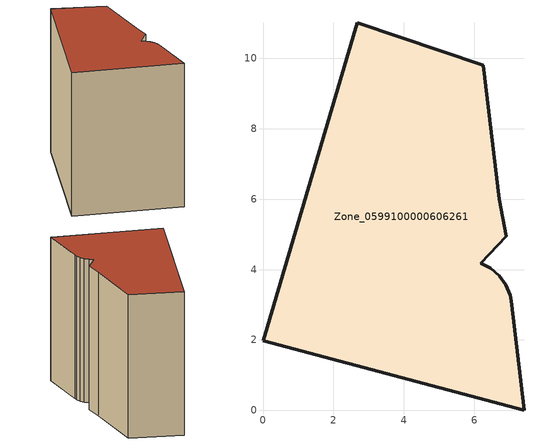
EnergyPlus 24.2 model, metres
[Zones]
Zone_0599100000606261
 floor ground (C_G): 6.89,3.56 7.01,3.27 7.05,3.11 7.41,0 0,1.98 2.68,11.01 6.25,9.8 6.7,6 6.9,4.95 6.18,4.18 6.46,4.03 6.71,3.82 z0
 wall outside (C_F): 7.01,3.27 6.89,3.56 6.71,3.82 6.46,4.03 6.18,4.18 6.9,4.95 6.7,6 6.25,9.8 2.68,11.01 0,1.98 7.41,0 7.05,3.11 7.01,3.27 z0:10.86
 roof outside (C_R): 6.25,9.8 2.68,11.01 0,1.98 7.41,0 7.05,3.11 7.01,3.27 6.89,3.56 6.71,3.82 6.46,4.03 6.18,4.18 6.9,4.95 6.7,6 z10.86
[BUILDING]
Pand.0599100000606261: North Axis=0; Terrain=City; Loads Convergence Tolerance Value=0.04; Temperature Convergence Tolerance Value=0.4; Solar Distribution=FullExterior; Maximum Number of Warmup Days=25; Minimum Number of Warmup Days=1
[Site:Location]
Rotterdam.The.Hague.AP_ZH_NLD Design_Conditions: Latitude=51.96; Longitude=4.45; Time Zone=1; Elevation=-4.5
[SITE:GROUNDTEMPERATURE:BUILDINGSURFACE]
18, 18, 18, 18, 18, 18, 18, 18, 18, 18, 18, 18
[MATERIAL] Thermal Absorptance=0.9; Solar Absorptance=0.7; Visible Absorptance=0.7
Name | Roughness | Thickness | Conductivity | Density | Specific Heat
G.TC.1946 | MediumSmooth | 0.15 | 1 | 540 | 1210
F.TC.1946 | Rough | 0.3 | 0.857143 | 1920 | 840
R.TC.1946 | MediumRough | 0.2 | 0.909091 | 1500 | 1000
[CONSTRUCTION]
C_G: G.TC.1946
C_F: F.TC.1946
C_R: R.TC.1946
[ZONE]
Zone_0599100000606261: Type=1; Multiplier=1; Ceiling Height=Autocalculate; Volume=Autocalculate; Floor Area=autocalculate; Part of Total Floor Area=Yes
[ZONEINFILTRATION:DESIGNFLOWRATE]
Infil_Zone_0599100000606261: Zone or ZoneList or Space or SpaceList=Zone_0599100000606261; Schedule=AlwaysOn; Design Flow Rate Calculation Method=Flow/Area; Flow Rate per Floor Area=0.003; Constant Term Coefficient=1; Temperature Term Coefficient=0; Velocity Term Coefficient=0; Velocity Squared Term Coefficient=0
[HVACTEMPLATE:ZONE:IDEALLOADSAIRSYSTEM]
Zone_0599100000606261: Maximum Heating Supply Air Temperature=50; Minimum Cooling Supply Air Temperature=13; Maximum Heating Supply Air Humidity Ratio=0.0156; Minimum Cooling Supply Air Humidity Ratio=0.0077; Heating Limit=NoLimit; Cooling Limit=NoLimit; Dehumidification Control Type=ConstantSensibleHeatRatio; Cooling Sensible Heat Ratio=0.7; Dehumidification Setpoint=60; Humidification Control Type=None; Humidification Setpoint=30; Outdoor Air Method=None; Outdoor Air Flow Rate per Person=0.00944; Outdoor Air Flow Rate per Zone Floor Area=0; Outdoor Air Flow Rate per Zone=0; Demand Controlled Ventilation Type=None; Outdoor Air Economizer Type=NoEconomizer; Heat Recovery Type=None; Sensible Heat Recovery Effectiveness=0.7; Latent Heat Recovery Effectiveness=0.65
[ZONECONTROL:THERMOSTAT]
ThermostatControl_Zone_0599100000606261: Zone or ZoneList=Zone_0599100000606261; Control Type Schedule=DualSetpointControlType; Control 1=Thermostat_Zone_0599100000606261; Temperature Difference Between Cutout And Setpoint=0
[THERMOSTATSETPOINT:DUALSETPOINT]
Thermostat_Zone_0599100000606261: Heating Setpoint Temperature Schedule=HeatingSetpoint_Zone_0599100000606261; Cooling Setpoint Temperature Schedule=CoolingSetpoint_Zone_0599100000606261
[SCHEDULE:COMPACT]
HeatingSetpoint_Zone_0599100000606261: Through: 12/31, For: AllDays, Until: 24:00, 21
CoolingSetpoint_Zone_0599100000606261: Through: 12/31, For: AllDays, Until: 24:00, 24
DualSetpointControlType: Through: 12/31, For: AllDays, Until: 24:00, 4
AlwaysOn: Through: 12/31, For: AllDays, Until: 24:00, 1
